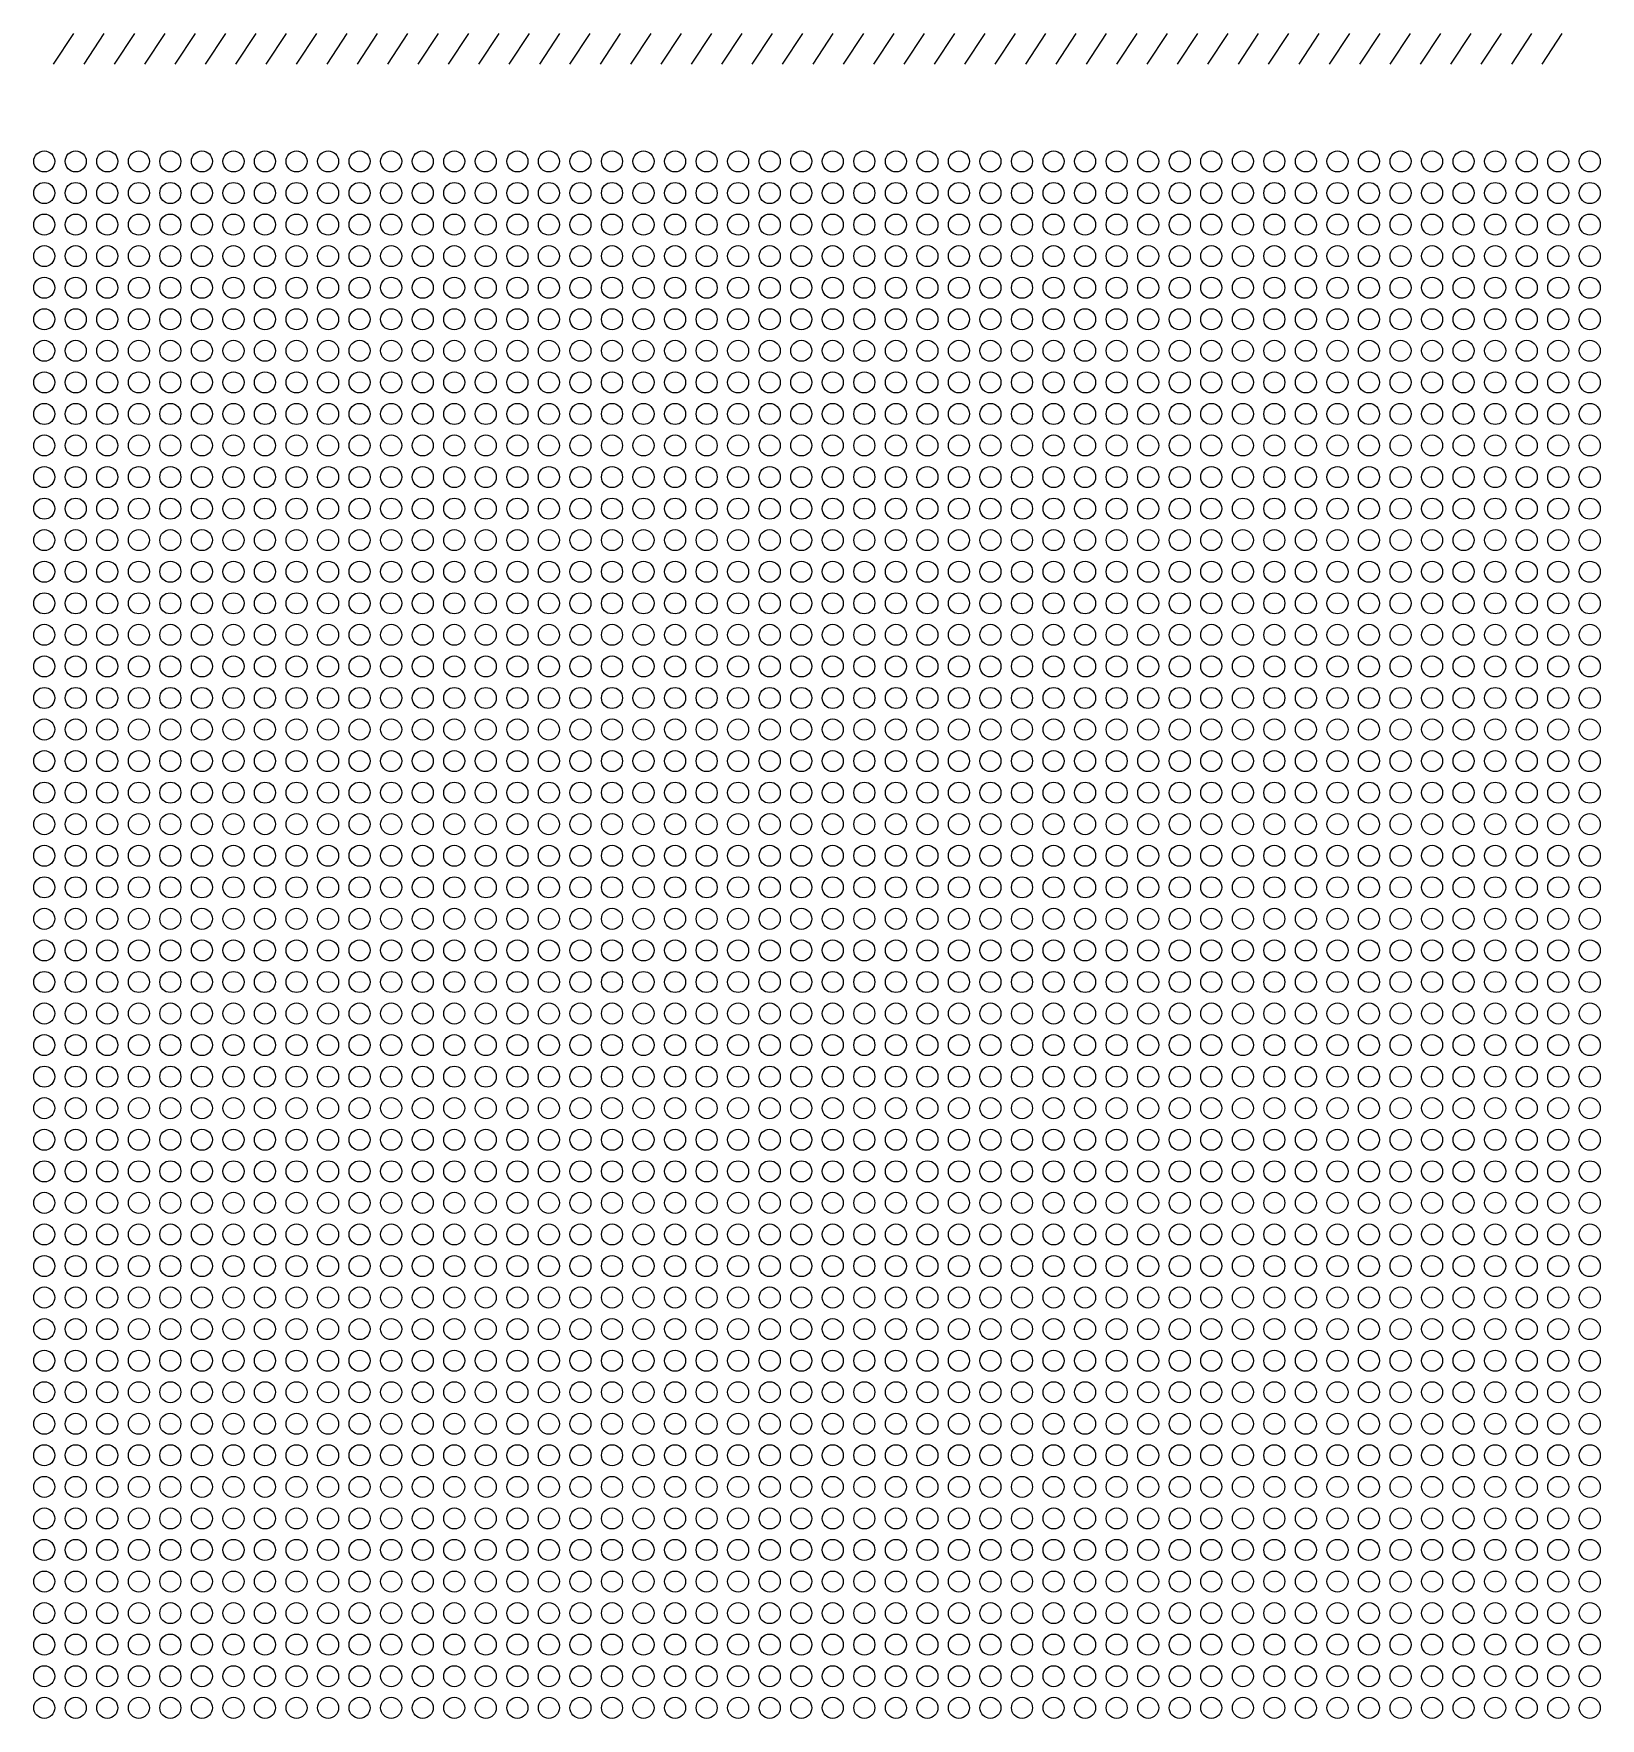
# Model space of a CAD drawing. Header units: inches. Extents: x -55 to 1004, y 12 to 2250.
# Drawn here: x 3.9 to 149.3, y 13.9 to 170.1 of the extents above; entities that cross this region are included whole.
import ezdxf

# ---------------------------------------------------------------- set-up
doc = ezdxf.new("R2010")
doc.units = ezdxf.units.IN
doc.header["$MEASUREMENT"] = 0

msp = doc.modelspace()

# ---------------------------------------------------------------- linework, layer by layer
for p, q in [((7.63, 170.15), (5.75, 167.33)), ((10.45, 170.15), (8.57, 167.33)), ((13.27, 170.15), (11.39, 167.33)), ((16.09, 170.15), (14.21, 167.33)), ((18.9, 170.15), (17.03, 167.33)), ((21.72, 170.15), (19.84, 167.33)), ((24.54, 170.15), (22.66, 167.33)), ((27.36, 170.15), (25.48, 167.33)), ((30.18, 170.15), (28.3, 167.33)), ((33, 170.15), (31.12, 167.33)), ((35.81, 170.15), (33.94, 167.33)), ((38.63, 170.15), (36.75, 167.33)), ((41.45, 170.15), (39.57, 167.33)), ((44.27, 170.15), (42.39, 167.33)), ((47.09, 170.15), (45.21, 167.33)), ((49.91, 170.15), (48.03, 167.33)), ((52.72, 170.15), (50.85, 167.33)), ((55.54, 170.15), (53.66, 167.33)), ((58.36, 170.15), (56.48, 167.33)), ((61.18, 170.15), (59.3, 167.33)), ((64, 170.15), (62.12, 167.33)), ((66.82, 170.15), (64.94, 167.33)), ((69.63, 170.15), (67.75, 167.33)), ((72.45, 170.15), (70.57, 167.33)), ((75.27, 170.15), (73.39, 167.33)), ((78.09, 170.15), (76.21, 167.33)), ((80.91, 170.15), (79.03, 167.33)), ((83.73, 170.15), (81.85, 167.33)), ((86.54, 170.15), (84.66, 167.33)), ((89.36, 170.15), (87.48, 167.33)), ((92.18, 170.15), (90.3, 167.33)), ((95, 170.15), (93.12, 167.33)), ((97.82, 170.15), (95.94, 167.33)), ((100.63, 170.15), (98.76, 167.33)), ((103.45, 170.15), (101.57, 167.33)), ((106.27, 170.15), (104.39, 167.33)), ((109.09, 170.15), (107.21, 167.33)), ((111.91, 170.15), (110.03, 167.33)), ((114.73, 170.15), (112.85, 167.33)), ((117.54, 170.15), (115.67, 167.33)), ((120.36, 170.15), (118.48, 167.33)), ((123.18, 170.15), (121.3, 167.33)), ((126, 170.15), (124.12, 167.33)), ((128.82, 170.15), (126.94, 167.33)), ((131.64, 170.15), (129.76, 167.33)), ((134.45, 170.15), (132.58, 167.33)), ((137.27, 170.15), (135.39, 167.33)), ((140.09, 170.15), (138.21, 167.33)), ((142.91, 170.15), (141.03, 167.33)), ((145.73, 170.15), (143.85, 167.33))]:
    msp.add_line(p, q)
for centre in [(4.91, 158.3), (7.83, 158.3), (10.76, 158.3), (13.69, 158.3), (16.61, 158.3), (19.54, 158.3), (22.47, 158.3), (25.39, 158.3), (28.32, 158.3), (31.25, 158.3), (34.17, 158.3), (37.1, 158.3), (40.03, 158.3), (42.95, 158.3), (45.88, 158.3), (48.81, 158.3), (51.73, 158.3), (54.66, 158.3), (57.59, 158.3), (60.51, 158.3), (63.44, 158.3), (66.37, 158.3), (69.29, 158.3), (72.22, 158.3), (75.15, 158.3), (78.07, 158.3), (81, 158.3), (83.93, 158.3), (86.85, 158.3), (89.78, 158.3), (92.7, 158.3), (95.63, 158.3), (98.56, 158.3), (101.48, 158.3), (104.41, 158.3), (107.34, 158.3), (110.26, 158.3), (113.19, 158.3), (116.12, 158.3), (119.04, 158.3), (121.97, 158.3), (124.9, 158.3), (127.82, 158.3), (130.75, 158.3), (133.68, 158.3), (136.6, 158.3), (139.53, 158.3), (142.46, 158.3), (145.38, 158.3), (148.31, 158.3), (4.91, 155.37), (7.83, 155.37), (10.76, 155.37), (13.69, 155.37), (16.61, 155.37), (19.54, 155.37), (22.47, 155.37), (25.39, 155.37), (28.32, 155.37), (31.25, 155.37), (34.17, 155.37), (37.1, 155.37), (40.03, 155.37), (42.95, 155.37), (45.88, 155.37), (48.81, 155.37), (51.73, 155.37), (54.66, 155.37), (57.59, 155.37), (60.51, 155.37), (63.44, 155.37), (66.37, 155.37), (69.29, 155.37), (72.22, 155.37), (75.15, 155.37), (78.07, 155.37), (81, 155.37), (83.93, 155.37), (86.85, 155.37), (89.78, 155.37), (92.7, 155.37), (95.63, 155.37), (98.56, 155.37), (101.48, 155.37), (104.41, 155.37), (107.34, 155.37), (110.26, 155.37), (113.19, 155.37), (116.12, 155.37), (119.04, 155.37), (121.97, 155.37), (124.9, 155.37), (127.82, 155.37), (130.75, 155.37), (133.68, 155.37), (136.6, 155.37), (139.53, 155.37), (142.46, 155.37), (145.38, 155.37), (148.31, 155.37), (4.91, 152.44), (7.83, 152.44), (10.76, 152.44), (13.69, 152.44), (16.61, 152.44), (19.54, 152.44), (22.47, 152.44), (25.39, 152.44), (28.32, 152.44), (31.25, 152.44), (34.17, 152.44), (37.1, 152.44), (40.03, 152.44), (42.95, 152.44), (45.88, 152.44), (48.81, 152.44), (51.73, 152.44), (54.66, 152.44), (57.59, 152.44), (60.51, 152.44), (63.44, 152.44), (66.37, 152.44), (69.29, 152.44), (72.22, 152.44), (75.15, 152.44), (78.07, 152.44), (81, 152.44), (83.93, 152.44), (86.85, 152.44), (89.78, 152.44), (92.7, 152.44), (95.63, 152.44), (98.56, 152.44), (101.48, 152.44), (104.41, 152.44), (107.34, 152.44), (110.26, 152.44), (113.19, 152.44), (116.12, 152.44), (119.04, 152.44), (121.97, 152.44), (124.9, 152.44), (127.82, 152.44), (130.75, 152.44), (133.68, 152.44), (136.6, 152.44), (139.53, 152.44), (142.46, 152.44), (145.38, 152.44), (148.31, 152.44), (4.91, 149.52), (7.83, 149.52), (10.76, 149.52), (13.69, 149.52), (16.61, 149.52), (19.54, 149.52), (22.47, 149.52), (25.39, 149.52), (28.32, 149.52), (31.25, 149.52), (34.17, 149.52), (37.1, 149.52), (40.03, 149.52), (42.95, 149.52), (45.88, 149.52), (48.81, 149.52), (51.73, 149.52), (54.66, 149.52), (57.59, 149.52), (60.51, 149.52), (63.44, 149.52), (66.37, 149.52), (69.29, 149.52), (72.22, 149.52), (75.15, 149.52), (78.07, 149.52), (81, 149.52), (83.93, 149.52), (86.85, 149.52), (89.78, 149.52), (92.7, 149.52), (95.63, 149.52), (98.56, 149.52), (101.48, 149.52), (104.41, 149.52), (107.34, 149.52), (110.26, 149.52), (113.19, 149.52), (116.12, 149.52), (119.04, 149.52), (121.97, 149.52), (124.9, 149.52), (127.82, 149.52), (130.75, 149.52), (133.68, 149.52), (136.6, 149.52), (139.53, 149.52), (142.46, 149.52), (145.38, 149.52), (148.31, 149.52), (4.91, 146.59), (7.83, 146.59), (10.76, 146.59), (13.69, 146.59), (16.61, 146.59), (19.54, 146.59), (22.47, 146.59), (25.39, 146.59), (28.32, 146.59), (31.25, 146.59), (34.17, 146.59), (37.1, 146.59), (40.03, 146.59), (42.95, 146.59), (45.88, 146.59), (48.81, 146.59), (51.73, 146.59), (54.66, 146.59), (57.59, 146.59), (60.51, 146.59), (63.44, 146.59), (66.37, 146.59), (69.29, 146.59), (72.22, 146.59), (75.15, 146.59), (78.07, 146.59), (81, 146.59), (83.93, 146.59), (86.85, 146.59), (89.78, 146.59), (92.7, 146.59), (95.63, 146.59), (98.56, 146.59), (101.48, 146.59), (104.41, 146.59), (107.34, 146.59), (110.26, 146.59), (113.19, 146.59), (116.12, 146.59), (119.04, 146.59), (121.97, 146.59), (124.9, 146.59), (127.82, 146.59), (130.75, 146.59), (133.68, 146.59), (136.6, 146.59), (139.53, 146.59), (142.46, 146.59), (145.38, 146.59), (148.31, 146.59), (4.91, 143.66), (7.83, 143.66), (10.76, 143.66), (13.69, 143.66), (16.61, 143.66), (19.54, 143.66), (22.47, 143.66), (25.39, 143.66), (28.32, 143.66), (31.25, 143.66), (34.17, 143.66), (37.1, 143.66), (40.03, 143.66), (42.95, 143.66), (45.88, 143.66), (48.81, 143.66), (51.73, 143.66), (54.66, 143.66), (57.59, 143.66), (60.51, 143.66), (63.44, 143.66), (66.37, 143.66), (69.29, 143.66), (72.22, 143.66), (75.15, 143.66), (78.07, 143.66), (81, 143.66), (83.93, 143.66), (86.85, 143.66), (89.78, 143.66), (92.7, 143.66), (95.63, 143.66), (98.56, 143.66), (101.48, 143.66), (104.41, 143.66), (107.34, 143.66), (110.26, 143.66), (113.19, 143.66), (116.12, 143.66), (119.04, 143.66), (121.97, 143.66), (124.9, 143.66), (127.82, 143.66), (130.75, 143.66), (133.68, 143.66), (136.6, 143.66), (139.53, 143.66), (142.46, 143.66), (145.38, 143.66), (148.31, 143.66), (4.91, 140.74), (7.83, 140.74), (10.76, 140.74), (13.69, 140.74), (16.61, 140.74), (19.54, 140.74), (22.47, 140.74), (25.39, 140.74), (28.32, 140.74), (31.25, 140.74), (34.17, 140.74), (37.1, 140.74), (40.03, 140.74), (42.95, 140.74), (45.88, 140.74), (48.81, 140.74), (51.73, 140.74), (54.66, 140.74), (57.59, 140.74), (60.51, 140.74), (63.44, 140.74), (66.37, 140.74), (69.29, 140.74), (72.22, 140.74), (75.15, 140.74), (78.07, 140.74), (81, 140.74), (83.93, 140.74), (86.85, 140.74), (89.78, 140.74), (92.7, 140.74), (95.63, 140.74), (98.56, 140.74), (101.48, 140.74), (104.41, 140.74), (107.34, 140.74), (110.26, 140.74), (113.19, 140.74), (116.12, 140.74), (119.04, 140.74), (121.97, 140.74), (124.9, 140.74), (127.82, 140.74), (130.75, 140.74), (133.68, 140.74), (136.6, 140.74), (139.53, 140.74), (142.46, 140.74), (145.38, 140.74), (148.31, 140.74), (4.91, 137.81), (7.83, 137.81), (10.76, 137.81), (13.69, 137.81), (16.61, 137.81), (19.54, 137.81), (22.47, 137.81), (25.39, 137.81), (28.32, 137.81), (31.25, 137.81), (34.17, 137.81), (37.1, 137.81), (40.03, 137.81), (42.95, 137.81), (45.88, 137.81), (48.81, 137.81), (51.73, 137.81), (54.66, 137.81), (57.59, 137.81), (60.51, 137.81), (63.44, 137.81), (66.37, 137.81), (69.29, 137.81), (72.22, 137.81), (75.15, 137.81), (78.07, 137.81), (81, 137.81), (83.93, 137.81), (86.85, 137.81), (89.78, 137.81), (92.7, 137.81), (95.63, 137.81), (98.56, 137.81), (101.48, 137.81), (104.41, 137.81), (107.34, 137.81), (110.26, 137.81), (113.19, 137.81), (116.12, 137.81), (119.04, 137.81), (121.97, 137.81), (124.9, 137.81), (127.82, 137.81), (130.75, 137.81), (133.68, 137.81), (136.6, 137.81), (139.53, 137.81), (142.46, 137.81), (145.38, 137.81), (148.31, 137.81), (4.91, 134.88), (7.83, 134.88), (10.76, 134.88), (13.69, 134.88), (16.61, 134.88), (19.54, 134.88), (22.47, 134.88), (25.39, 134.88), (28.32, 134.88), (31.25, 134.88), (34.17, 134.88), (37.1, 134.88), (40.03, 134.88), (42.95, 134.88), (45.88, 134.88), (48.81, 134.88), (51.73, 134.88), (54.66, 134.88), (57.59, 134.88), (60.51, 134.88), (63.44, 134.88), (66.37, 134.88), (69.29, 134.88), (72.22, 134.88), (75.15, 134.88), (78.07, 134.88), (81, 134.88), (83.93, 134.88), (86.85, 134.88), (89.78, 134.88), (92.7, 134.88), (95.63, 134.88), (98.56, 134.88), (101.48, 134.88), (104.41, 134.88), (107.34, 134.88), (110.26, 134.88), (113.19, 134.88), (116.12, 134.88), (119.04, 134.88), (121.97, 134.88), (124.9, 134.88), (127.82, 134.88), (130.75, 134.88), (133.68, 134.88), (136.6, 134.88), (139.53, 134.88), (142.46, 134.88), (145.38, 134.88), (148.31, 134.88), (4.91, 131.96), (7.83, 131.96), (10.76, 131.96), (13.69, 131.96), (16.61, 131.96), (19.54, 131.96), (22.47, 131.96), (25.39, 131.96), (28.32, 131.96), (31.25, 131.96), (34.17, 131.96), (37.1, 131.96), (40.03, 131.96), (42.95, 131.96), (45.88, 131.96), (48.81, 131.96), (51.73, 131.96), (54.66, 131.96), (57.59, 131.96), (60.51, 131.96), (63.44, 131.96), (66.37, 131.96), (69.29, 131.96), (72.22, 131.96), (75.15, 131.96), (78.07, 131.96), (81, 131.96), (83.93, 131.96), (86.85, 131.96), (89.78, 131.96), (92.7, 131.96), (95.63, 131.96), (98.56, 131.96), (101.48, 131.96), (104.41, 131.96), (107.34, 131.96), (110.26, 131.96), (113.19, 131.96), (116.12, 131.96), (119.04, 131.96), (121.97, 131.96), (124.9, 131.96), (127.82, 131.96), (130.75, 131.96), (133.68, 131.96), (136.6, 131.96), (139.53, 131.96), (142.46, 131.96), (145.38, 131.96), (148.31, 131.96), (4.91, 129.03), (7.83, 129.03), (10.76, 129.03), (13.69, 129.03), (16.61, 129.03), (19.54, 129.03), (22.47, 129.03), (25.39, 129.03), (28.32, 129.03), (31.25, 129.03), (34.17, 129.03), (37.1, 129.03), (40.03, 129.03), (42.95, 129.03), (45.88, 129.03), (48.81, 129.03), (51.73, 129.03), (54.66, 129.03), (57.59, 129.03), (60.51, 129.03), (63.44, 129.03), (66.37, 129.03), (69.29, 129.03), (72.22, 129.03), (75.15, 129.03), (78.07, 129.03), (81, 129.03), (83.93, 129.03), (86.85, 129.03), (89.78, 129.03), (92.7, 129.03), (95.63, 129.03), (98.56, 129.03), (101.48, 129.03), (104.41, 129.03), (107.34, 129.03), (110.26, 129.03), (113.19, 129.03), (116.12, 129.03), (119.04, 129.03), (121.97, 129.03), (124.9, 129.03), (127.82, 129.03), (130.75, 129.03), (133.68, 129.03), (136.6, 129.03), (139.53, 129.03), (142.46, 129.03), (145.38, 129.03), (148.31, 129.03), (4.91, 126.1), (7.83, 126.1), (10.76, 126.1), (13.69, 126.1), (16.61, 126.1), (19.54, 126.1), (22.47, 126.1), (25.39, 126.1), (28.32, 126.1), (31.25, 126.1), (34.17, 126.1), (37.1, 126.1), (40.03, 126.1), (42.95, 126.1), (45.88, 126.1), (48.81, 126.1), (51.73, 126.1), (54.66, 126.1), (57.59, 126.1), (60.51, 126.1), (63.44, 126.1), (66.37, 126.1), (69.29, 126.1), (72.22, 126.1), (75.15, 126.1), (78.07, 126.1), (81, 126.1), (83.93, 126.1), (86.85, 126.1), (89.78, 126.1), (92.7, 126.1), (95.63, 126.1), (98.56, 126.1), (101.48, 126.1), (104.41, 126.1), (107.34, 126.1), (110.26, 126.1), (113.19, 126.1), (116.12, 126.1), (119.04, 126.1), (121.97, 126.1), (124.9, 126.1), (127.82, 126.1), (130.75, 126.1), (133.68, 126.1), (136.6, 126.1), (139.53, 126.1), (142.46, 126.1), (145.38, 126.1), (148.31, 126.1), (4.91, 123.18), (7.83, 123.18), (10.76, 123.18), (13.69, 123.18), (16.61, 123.18), (19.54, 123.18), (22.47, 123.18), (25.39, 123.18), (28.32, 123.18), (31.25, 123.18), (34.17, 123.18), (37.1, 123.18), (40.03, 123.18), (42.95, 123.18), (45.88, 123.18), (48.81, 123.18), (51.73, 123.18), (54.66, 123.18), (57.59, 123.18), (60.51, 123.18), (63.44, 123.18), (66.37, 123.18), (69.29, 123.18), (72.22, 123.18), (75.15, 123.18), (78.07, 123.18), (81, 123.18), (83.93, 123.18), (86.85, 123.18), (89.78, 123.18), (92.7, 123.18), (95.63, 123.18), (98.56, 123.18), (101.48, 123.18), (104.41, 123.18), (107.34, 123.18), (110.26, 123.18), (113.19, 123.18), (116.12, 123.18), (119.04, 123.18), (121.97, 123.18), (124.9, 123.18), (127.82, 123.18), (130.75, 123.18), (133.68, 123.18), (136.6, 123.18), (139.53, 123.18), (142.46, 123.18), (145.38, 123.18), (148.31, 123.18), (4.91, 120.25), (7.83, 120.25), (10.76, 120.25), (13.69, 120.25), (16.61, 120.25), (19.54, 120.25), (22.47, 120.25), (25.39, 120.25), (28.32, 120.25), (31.25, 120.25), (34.17, 120.25), (37.1, 120.25), (40.03, 120.25), (42.95, 120.25), (45.88, 120.25), (48.81, 120.25), (51.73, 120.25), (54.66, 120.25), (57.59, 120.25), (60.51, 120.25), (63.44, 120.25), (66.37, 120.25), (69.29, 120.25), (72.22, 120.25), (75.15, 120.25), (78.07, 120.25), (81, 120.25), (83.93, 120.25), (86.85, 120.25), (89.78, 120.25), (92.7, 120.25), (95.63, 120.25), (98.56, 120.25), (101.48, 120.25), (104.41, 120.25), (107.34, 120.25), (110.26, 120.25), (113.19, 120.25), (116.12, 120.25), (119.04, 120.25), (121.97, 120.25), (124.9, 120.25), (127.82, 120.25), (130.75, 120.25), (133.68, 120.25), (136.6, 120.25), (139.53, 120.25), (142.46, 120.25), (145.38, 120.25), (148.31, 120.25), (4.91, 117.32), (7.83, 117.32), (10.76, 117.32), (13.69, 117.32), (16.61, 117.32), (19.54, 117.32), (22.47, 117.32), (25.39, 117.32), (28.32, 117.32), (31.25, 117.32), (34.17, 117.32), (37.1, 117.32), (40.03, 117.32), (42.95, 117.32), (45.88, 117.32), (48.81, 117.32), (51.73, 117.32), (54.66, 117.32), (57.59, 117.32), (60.51, 117.32), (63.44, 117.32), (66.37, 117.32), (69.29, 117.32), (72.22, 117.32), (75.15, 117.32), (78.07, 117.32), (81, 117.32), (83.93, 117.32), (86.85, 117.32), (89.78, 117.32), (92.7, 117.32), (95.63, 117.32), (98.56, 117.32), (101.48, 117.32), (104.41, 117.32), (107.34, 117.32), (110.26, 117.32), (113.19, 117.32), (116.12, 117.32), (119.04, 117.32), (121.97, 117.32), (124.9, 117.32), (127.82, 117.32), (130.75, 117.32), (133.68, 117.32), (136.6, 117.32), (139.53, 117.32), (142.46, 117.32), (145.38, 117.32), (148.31, 117.32), (4.91, 114.4), (7.83, 114.4), (10.76, 114.4), (13.69, 114.4), (16.61, 114.4), (19.54, 114.4), (22.47, 114.4), (25.39, 114.4), (28.32, 114.4), (31.25, 114.4), (34.17, 114.4), (37.1, 114.4), (40.03, 114.4), (42.95, 114.4), (45.88, 114.4), (48.81, 114.4), (51.73, 114.4), (54.66, 114.4), (57.59, 114.4), (60.51, 114.4), (63.44, 114.4), (66.37, 114.4), (69.29, 114.4), (72.22, 114.4), (75.15, 114.4), (78.07, 114.4), (81, 114.4), (83.93, 114.4), (86.85, 114.4), (89.78, 114.4), (92.7, 114.4), (95.63, 114.4), (98.56, 114.4), (101.48, 114.4), (104.41, 114.4), (107.34, 114.4), (110.26, 114.4), (113.19, 114.4), (116.12, 114.4), (119.04, 114.4), (121.97, 114.4), (124.9, 114.4), (127.82, 114.4), (130.75, 114.4), (133.68, 114.4), (136.6, 114.4), (139.53, 114.4), (142.46, 114.4), (145.38, 114.4), (148.31, 114.4), (4.91, 111.47), (7.83, 111.47), (10.76, 111.47), (13.69, 111.47), (16.61, 111.47), (19.54, 111.47), (22.47, 111.47), (25.39, 111.47), (28.32, 111.47), (31.25, 111.47), (34.17, 111.47), (37.1, 111.47), (40.03, 111.47), (42.95, 111.47), (45.88, 111.47), (48.81, 111.47), (51.73, 111.47), (54.66, 111.47), (57.59, 111.47), (60.51, 111.47), (63.44, 111.47), (66.37, 111.47), (69.29, 111.47), (72.22, 111.47), (75.15, 111.47), (78.07, 111.47), (81, 111.47), (83.93, 111.47), (86.85, 111.47), (89.78, 111.47), (92.7, 111.47), (95.63, 111.47), (98.56, 111.47), (101.48, 111.47), (104.41, 111.47), (107.34, 111.47), (110.26, 111.47), (113.19, 111.47), (116.12, 111.47), (119.04, 111.47), (121.97, 111.47), (124.9, 111.47), (127.82, 111.47), (130.75, 111.47), (133.68, 111.47), (136.6, 111.47), (139.53, 111.47), (142.46, 111.47), (145.38, 111.47), (148.31, 111.47), (4.91, 108.54), (7.83, 108.54), (10.76, 108.54), (13.69, 108.54), (16.61, 108.54), (19.54, 108.54), (22.47, 108.54), (25.39, 108.54), (28.32, 108.54), (31.25, 108.54), (34.17, 108.54), (37.1, 108.54), (40.03, 108.54), (42.95, 108.54), (45.88, 108.54), (48.81, 108.54), (51.73, 108.54), (54.66, 108.54), (57.59, 108.54), (60.51, 108.54), (63.44, 108.54), (66.37, 108.54), (69.29, 108.54), (72.22, 108.54), (75.15, 108.54), (78.07, 108.54), (81, 108.54), (83.93, 108.54), (86.85, 108.54), (89.78, 108.54), (92.7, 108.54), (95.63, 108.54), (98.56, 108.54), (101.48, 108.54), (104.41, 108.54), (107.34, 108.54), (110.26, 108.54), (113.19, 108.54), (116.12, 108.54), (119.04, 108.54), (121.97, 108.54), (124.9, 108.54), (127.82, 108.54), (130.75, 108.54), (133.68, 108.54), (136.6, 108.54), (139.53, 108.54), (142.46, 108.54), (145.38, 108.54), (148.31, 108.54), (4.91, 105.62), (7.83, 105.62), (10.76, 105.62), (13.69, 105.62), (16.61, 105.62), (19.54, 105.62), (22.47, 105.62), (25.39, 105.62), (28.32, 105.62), (31.25, 105.62), (34.17, 105.62), (37.1, 105.62), (40.03, 105.62), (42.95, 105.62), (45.88, 105.62), (48.81, 105.62), (51.73, 105.62), (54.66, 105.62), (57.59, 105.62), (60.51, 105.62), (63.44, 105.62), (66.37, 105.62), (69.29, 105.62), (72.22, 105.62), (75.15, 105.62), (78.07, 105.62), (81, 105.62), (83.93, 105.62), (86.85, 105.62), (89.78, 105.62), (92.7, 105.62), (95.63, 105.62), (98.56, 105.62), (101.48, 105.62), (104.41, 105.62), (107.34, 105.62), (110.26, 105.62), (113.19, 105.62), (116.12, 105.62), (119.04, 105.62), (121.97, 105.62), (124.9, 105.62), (127.82, 105.62), (130.75, 105.62), (133.68, 105.62), (136.6, 105.62), (139.53, 105.62), (142.46, 105.62), (145.38, 105.62), (148.31, 105.62), (4.91, 102.69), (7.83, 102.69), (10.76, 102.69), (13.69, 102.69), (16.61, 102.69), (19.54, 102.69), (22.47, 102.69), (25.39, 102.69), (28.32, 102.69), (31.25, 102.69), (34.17, 102.69), (37.1, 102.69), (40.03, 102.69), (42.95, 102.69), (45.88, 102.69), (48.81, 102.69), (51.73, 102.69), (54.66, 102.69), (57.59, 102.69), (60.51, 102.69), (63.44, 102.69), (66.37, 102.69), (69.29, 102.69), (72.22, 102.69), (75.15, 102.69), (78.07, 102.69), (81, 102.69), (83.93, 102.69), (86.85, 102.69), (89.78, 102.69), (92.7, 102.69), (95.63, 102.69), (98.56, 102.69), (101.48, 102.69), (104.41, 102.69), (107.34, 102.69), (110.26, 102.69), (113.19, 102.69), (116.12, 102.69), (119.04, 102.69), (121.97, 102.69), (124.9, 102.69), (127.82, 102.69), (130.75, 102.69), (133.68, 102.69), (136.6, 102.69), (139.53, 102.69), (142.46, 102.69), (145.38, 102.69), (148.31, 102.69), (4.91, 99.76), (7.83, 99.76), (10.76, 99.76), (13.69, 99.76), (16.61, 99.76), (19.54, 99.76), (22.47, 99.76), (25.39, 99.76), (28.32, 99.76), (31.25, 99.76), (34.17, 99.76), (37.1, 99.76), (40.03, 99.76), (42.95, 99.76), (45.88, 99.76), (48.81, 99.76), (51.73, 99.76), (54.66, 99.76), (57.59, 99.76), (60.51, 99.76), (63.44, 99.76), (66.37, 99.76), (69.29, 99.76), (72.22, 99.76), (75.15, 99.76), (78.07, 99.76), (81, 99.76), (83.93, 99.76), (86.85, 99.76), (89.78, 99.76), (92.7, 99.76), (95.63, 99.76), (98.56, 99.76), (101.48, 99.76), (104.41, 99.76), (107.34, 99.76), (110.26, 99.76), (113.19, 99.76), (116.12, 99.76), (119.04, 99.76), (121.97, 99.76), (124.9, 99.76), (127.82, 99.76), (130.75, 99.76), (133.68, 99.76), (136.6, 99.76), (139.53, 99.76), (142.46, 99.76), (145.38, 99.76), (148.31, 99.76), (4.91, 96.84), (7.83, 96.84), (10.76, 96.84), (13.69, 96.84), (16.61, 96.84), (19.54, 96.84), (22.47, 96.84), (25.39, 96.84), (28.32, 96.84), (31.25, 96.84), (34.17, 96.84), (37.1, 96.84), (40.03, 96.84), (42.95, 96.84), (45.88, 96.84), (48.81, 96.84), (51.73, 96.84), (54.66, 96.84), (57.59, 96.84), (60.51, 96.84), (63.44, 96.84), (66.37, 96.84), (69.29, 96.84), (72.22, 96.84), (75.15, 96.84), (78.07, 96.84), (81, 96.84), (83.93, 96.84), (86.85, 96.84), (89.78, 96.84), (92.7, 96.84), (95.63, 96.84), (98.56, 96.84), (101.48, 96.84), (104.41, 96.84), (107.34, 96.84), (110.26, 96.84), (113.19, 96.84), (116.12, 96.84), (119.04, 96.84), (121.97, 96.84), (124.9, 96.84), (127.82, 96.84), (130.75, 96.84), (133.68, 96.84), (136.6, 96.84), (139.53, 96.84), (142.46, 96.84), (145.38, 96.84), (148.31, 96.84), (4.91, 93.91), (7.83, 93.91), (10.76, 93.91), (13.69, 93.91), (16.61, 93.91), (19.54, 93.91), (22.47, 93.91), (25.39, 93.91), (28.32, 93.91), (31.25, 93.91), (34.17, 93.91), (37.1, 93.91), (40.03, 93.91), (42.95, 93.91), (45.88, 93.91), (48.81, 93.91), (51.73, 93.91), (54.66, 93.91), (57.59, 93.91), (60.51, 93.91), (63.44, 93.91), (66.37, 93.91), (69.29, 93.91), (72.22, 93.91), (75.15, 93.91), (78.07, 93.91), (81, 93.91), (83.93, 93.91), (86.85, 93.91), (89.78, 93.91), (92.7, 93.91), (95.63, 93.91), (98.56, 93.91), (101.48, 93.91), (104.41, 93.91), (107.34, 93.91), (110.26, 93.91), (113.19, 93.91), (116.12, 93.91), (119.04, 93.91), (121.97, 93.91), (124.9, 93.91), (127.82, 93.91), (130.75, 93.91), (133.68, 93.91), (136.6, 93.91), (139.53, 93.91), (142.46, 93.91), (145.38, 93.91), (148.31, 93.91), (4.91, 90.98), (7.83, 90.98), (10.76, 90.98), (13.69, 90.98), (16.61, 90.98), (19.54, 90.98), (22.47, 90.98), (25.39, 90.98), (28.32, 90.98), (31.25, 90.98), (34.17, 90.98), (37.1, 90.98), (40.03, 90.98), (42.95, 90.98), (45.88, 90.98), (48.81, 90.98), (51.73, 90.98), (54.66, 90.98), (57.59, 90.98), (60.51, 90.98), (63.44, 90.98), (66.37, 90.98), (69.29, 90.98), (72.22, 90.98), (75.15, 90.98), (78.07, 90.98), (81, 90.98), (83.93, 90.98), (86.85, 90.98), (89.78, 90.98), (92.7, 90.98), (95.63, 90.98), (98.56, 90.98), (101.48, 90.98), (104.41, 90.98), (107.34, 90.98), (110.26, 90.98), (113.19, 90.98), (116.12, 90.98), (119.04, 90.98), (121.97, 90.98), (124.9, 90.98), (127.82, 90.98), (130.75, 90.98), (133.68, 90.98), (136.6, 90.98), (139.53, 90.98), (142.46, 90.98), (145.38, 90.98), (148.31, 90.98), (4.91, 88.06), (7.83, 88.06), (10.76, 88.06), (13.69, 88.06), (16.61, 88.06), (19.54, 88.06), (22.47, 88.06), (25.39, 88.06), (28.32, 88.06), (31.25, 88.06), (34.17, 88.06), (37.1, 88.06), (40.03, 88.06), (42.95, 88.06), (45.88, 88.06), (48.81, 88.06), (51.73, 88.06), (54.66, 88.06), (57.59, 88.06), (60.51, 88.06), (63.44, 88.06), (66.37, 88.06), (69.29, 88.06), (72.22, 88.06), (75.15, 88.06), (78.07, 88.06), (81, 88.06), (83.93, 88.06), (86.85, 88.06), (89.78, 88.06), (92.7, 88.06), (95.63, 88.06), (98.56, 88.06), (101.48, 88.06), (104.41, 88.06), (107.34, 88.06), (110.26, 88.06), (113.19, 88.06), (116.12, 88.06), (119.04, 88.06), (121.97, 88.06), (124.9, 88.06), (127.82, 88.06), (130.75, 88.06), (133.68, 88.06), (136.6, 88.06), (139.53, 88.06), (142.46, 88.06), (145.38, 88.06), (148.31, 88.06), (4.91, 85.13), (7.83, 85.13), (10.76, 85.13), (13.69, 85.13), (16.61, 85.13), (19.54, 85.13), (22.47, 85.13), (25.39, 85.13), (28.32, 85.13), (31.25, 85.13), (34.17, 85.13), (37.1, 85.13), (40.03, 85.13), (42.95, 85.13), (45.88, 85.13), (48.81, 85.13), (51.73, 85.13), (54.66, 85.13), (57.59, 85.13), (60.51, 85.13), (63.44, 85.13), (66.37, 85.13), (69.29, 85.13), (72.22, 85.13), (75.15, 85.13), (78.07, 85.13), (81, 85.13), (83.93, 85.13), (86.85, 85.13), (89.78, 85.13), (92.7, 85.13), (95.63, 85.13), (98.56, 85.13), (101.48, 85.13), (104.41, 85.13), (107.34, 85.13), (110.26, 85.13), (113.19, 85.13), (116.12, 85.13), (119.04, 85.13), (121.97, 85.13), (124.9, 85.13), (127.82, 85.13), (130.75, 85.13), (133.68, 85.13), (136.6, 85.13), (139.53, 85.13), (142.46, 85.13), (145.38, 85.13), (148.31, 85.13), (4.91, 82.2), (7.83, 82.2), (10.76, 82.2), (13.69, 82.2), (16.61, 82.2), (19.54, 82.2), (22.47, 82.2), (25.39, 82.2), (28.32, 82.2), (31.25, 82.2), (34.17, 82.2), (37.1, 82.2), (40.03, 82.2), (42.95, 82.2), (45.88, 82.2), (48.81, 82.2), (51.73, 82.2), (54.66, 82.2), (57.59, 82.2), (60.51, 82.2), (63.44, 82.2), (66.37, 82.2), (69.29, 82.2), (72.22, 82.2), (75.15, 82.2), (78.07, 82.2), (81, 82.2), (83.93, 82.2), (86.85, 82.2), (89.78, 82.2), (92.7, 82.2), (95.63, 82.2), (98.56, 82.2), (101.48, 82.2), (104.41, 82.2), (107.34, 82.2), (110.26, 82.2), (113.19, 82.2), (116.12, 82.2), (119.04, 82.2), (121.97, 82.2), (124.9, 82.2), (127.82, 82.2), (130.75, 82.2), (133.68, 82.2), (136.6, 82.2), (139.53, 82.2), (142.46, 82.2), (145.38, 82.2), (148.31, 82.2), (4.91, 79.28), (7.83, 79.28), (10.76, 79.28), (13.69, 79.28), (16.61, 79.28), (19.54, 79.28), (22.47, 79.28), (25.39, 79.28), (28.32, 79.28), (31.25, 79.28), (34.17, 79.28), (37.1, 79.28), (40.03, 79.28), (42.95, 79.28), (45.88, 79.28), (48.81, 79.28), (51.73, 79.28), (54.66, 79.28), (57.59, 79.28), (60.51, 79.28), (63.44, 79.28), (66.37, 79.28), (69.29, 79.28), (72.22, 79.28), (75.15, 79.28), (78.07, 79.28), (81, 79.28), (83.93, 79.28), (86.85, 79.28), (89.78, 79.28), (92.7, 79.28), (95.63, 79.28), (98.56, 79.28), (101.48, 79.28), (104.41, 79.28), (107.34, 79.28), (110.26, 79.28), (113.19, 79.28), (116.12, 79.28), (119.04, 79.28), (121.97, 79.28), (124.9, 79.28), (127.82, 79.28), (130.75, 79.28), (133.68, 79.28), (136.6, 79.28), (139.53, 79.28), (142.46, 79.28), (145.38, 79.28), (148.31, 79.28), (4.91, 76.35), (7.83, 76.35), (10.76, 76.35), (13.69, 76.35), (16.61, 76.35), (19.54, 76.35), (22.47, 76.35), (25.39, 76.35), (28.32, 76.35), (31.25, 76.35), (34.17, 76.35), (37.1, 76.35), (40.03, 76.35), (42.95, 76.35), (45.88, 76.35), (48.81, 76.35), (51.73, 76.35), (54.66, 76.35), (57.59, 76.35), (60.51, 76.35), (63.44, 76.35), (66.37, 76.35), (69.29, 76.35), (72.22, 76.35), (75.15, 76.35), (78.07, 76.35), (81, 76.35), (83.93, 76.35), (86.85, 76.35), (89.78, 76.35), (92.7, 76.35), (95.63, 76.35), (98.56, 76.35), (101.48, 76.35), (104.41, 76.35), (107.34, 76.35), (110.26, 76.35), (113.19, 76.35), (116.12, 76.35), (119.04, 76.35), (121.97, 76.35), (124.9, 76.35), (127.82, 76.35), (130.75, 76.35), (133.68, 76.35), (136.6, 76.35), (139.53, 76.35), (142.46, 76.35), (145.38, 76.35), (148.31, 76.35), (4.91, 73.42), (7.83, 73.42), (10.76, 73.42), (13.69, 73.42), (16.61, 73.42), (19.54, 73.42), (22.47, 73.42), (25.39, 73.42), (28.32, 73.42), (31.25, 73.42), (34.17, 73.42), (37.1, 73.42), (40.03, 73.42), (42.95, 73.42), (45.88, 73.42), (48.81, 73.42), (51.73, 73.42), (54.66, 73.42), (57.59, 73.42), (60.51, 73.42), (63.44, 73.42), (66.37, 73.42), (69.29, 73.42), (72.22, 73.42), (75.15, 73.42), (78.07, 73.42), (81, 73.42), (83.93, 73.42), (86.85, 73.42), (89.78, 73.42), (92.7, 73.42), (95.63, 73.42), (98.56, 73.42), (101.48, 73.42), (104.41, 73.42), (107.34, 73.42), (110.26, 73.42), (113.19, 73.42), (116.12, 73.42), (119.04, 73.42), (121.97, 73.42), (124.9, 73.42), (127.82, 73.42), (130.75, 73.42), (133.68, 73.42), (136.6, 73.42), (139.53, 73.42), (142.46, 73.42), (145.38, 73.42), (148.31, 73.42), (4.91, 70.5), (7.83, 70.5), (10.76, 70.5), (13.69, 70.5), (16.61, 70.5), (19.54, 70.5), (22.47, 70.5), (25.39, 70.5), (28.32, 70.5), (31.25, 70.5), (34.17, 70.5), (37.1, 70.5), (40.03, 70.5), (42.95, 70.5), (45.88, 70.5), (48.81, 70.5), (51.73, 70.5), (54.66, 70.5), (57.59, 70.5), (60.51, 70.5), (63.44, 70.5), (66.37, 70.5), (69.29, 70.5), (72.22, 70.5), (75.15, 70.5), (78.07, 70.5), (81, 70.5), (83.93, 70.5), (86.85, 70.5), (89.78, 70.5), (92.7, 70.5), (95.63, 70.5), (98.56, 70.5), (101.48, 70.5), (104.41, 70.5), (107.34, 70.5), (110.26, 70.5), (113.19, 70.5), (116.12, 70.5), (119.04, 70.5), (121.97, 70.5), (124.9, 70.5), (127.82, 70.5), (130.75, 70.5), (133.68, 70.5), (136.6, 70.5), (139.53, 70.5), (142.46, 70.5), (145.38, 70.5), (148.31, 70.5), (4.91, 67.57), (7.83, 67.57), (10.76, 67.57), (13.69, 67.57), (16.61, 67.57), (19.54, 67.57), (22.47, 67.57), (25.39, 67.57), (28.32, 67.57), (31.25, 67.57), (34.17, 67.57), (37.1, 67.57), (40.03, 67.57), (42.95, 67.57), (45.88, 67.57), (48.81, 67.57), (51.73, 67.57), (54.66, 67.57), (57.59, 67.57), (60.51, 67.57), (63.44, 67.57), (66.37, 67.57), (69.29, 67.57), (72.22, 67.57), (75.15, 67.57), (78.07, 67.57), (81, 67.57), (83.93, 67.57), (86.85, 67.57), (89.78, 67.57), (92.7, 67.57), (95.63, 67.57), (98.56, 67.57), (101.48, 67.57), (104.41, 67.57), (107.34, 67.57), (110.26, 67.57), (113.19, 67.57), (116.12, 67.57), (119.04, 67.57), (121.97, 67.57), (124.9, 67.57), (127.82, 67.57), (130.75, 67.57), (133.68, 67.57), (136.6, 67.57), (139.53, 67.57), (142.46, 67.57), (145.38, 67.57), (148.31, 67.57), (4.91, 64.64), (7.83, 64.64), (10.76, 64.64), (13.69, 64.64), (16.61, 64.64), (19.54, 64.64), (22.47, 64.64), (25.39, 64.64), (28.32, 64.64), (31.25, 64.64), (34.17, 64.64), (37.1, 64.64), (40.03, 64.64), (42.95, 64.64), (45.88, 64.64), (48.81, 64.64), (51.73, 64.64), (54.66, 64.64), (57.59, 64.64), (60.51, 64.64), (63.44, 64.64), (66.37, 64.64), (69.29, 64.64), (72.22, 64.64), (75.15, 64.64), (78.07, 64.64), (81, 64.64), (83.93, 64.64), (86.85, 64.64), (89.78, 64.64), (92.7, 64.64), (95.63, 64.64), (98.56, 64.64), (101.48, 64.64), (104.41, 64.64), (107.34, 64.64), (110.26, 64.64), (113.19, 64.64), (116.12, 64.64), (119.04, 64.64), (121.97, 64.64), (124.9, 64.64), (127.82, 64.64), (130.75, 64.64), (133.68, 64.64), (136.6, 64.64), (139.53, 64.64), (142.46, 64.64), (145.38, 64.64), (148.31, 64.64), (4.91, 61.72), (7.83, 61.72), (10.76, 61.72), (13.69, 61.72), (16.61, 61.72), (19.54, 61.72), (22.47, 61.72), (25.39, 61.72), (28.32, 61.72), (31.25, 61.72), (34.17, 61.72), (37.1, 61.72), (40.03, 61.72), (42.95, 61.72), (45.88, 61.72), (48.81, 61.72), (51.73, 61.72), (54.66, 61.72), (57.59, 61.72), (60.51, 61.72), (63.44, 61.72), (66.37, 61.72), (69.29, 61.72), (72.22, 61.72), (75.15, 61.72), (78.07, 61.72), (81, 61.72), (83.93, 61.72), (86.85, 61.72), (89.78, 61.72), (92.7, 61.72), (95.63, 61.72), (98.56, 61.72), (101.48, 61.72), (104.41, 61.72), (107.34, 61.72), (110.26, 61.72), (113.19, 61.72), (116.12, 61.72), (119.04, 61.72), (121.97, 61.72), (124.9, 61.72), (127.82, 61.72), (130.75, 61.72), (133.68, 61.72), (136.6, 61.72), (139.53, 61.72), (142.46, 61.72), (145.38, 61.72), (148.31, 61.72), (4.91, 58.79), (7.83, 58.79), (10.76, 58.79), (13.69, 58.79), (16.61, 58.79), (19.54, 58.79), (22.47, 58.79), (25.39, 58.79), (28.32, 58.79), (31.25, 58.79), (34.17, 58.79), (37.1, 58.79), (40.03, 58.79), (42.95, 58.79), (45.88, 58.79), (48.81, 58.79), (51.73, 58.79), (54.66, 58.79), (57.59, 58.79), (60.51, 58.79), (63.44, 58.79), (66.37, 58.79), (69.29, 58.79), (72.22, 58.79), (75.15, 58.79), (78.07, 58.79), (81, 58.79), (83.93, 58.79), (86.85, 58.79), (89.78, 58.79), (92.7, 58.79), (95.63, 58.79), (98.56, 58.79), (101.48, 58.79), (104.41, 58.79), (107.34, 58.79), (110.26, 58.79), (113.19, 58.79), (116.12, 58.79), (119.04, 58.79), (121.97, 58.79), (124.9, 58.79), (127.82, 58.79), (130.75, 58.79), (133.68, 58.79), (136.6, 58.79), (139.53, 58.79), (142.46, 58.79), (145.38, 58.79), (148.31, 58.79), (4.91, 55.86), (7.83, 55.86), (10.76, 55.86), (13.69, 55.86), (16.61, 55.86), (19.54, 55.86), (22.47, 55.86), (25.39, 55.86), (28.32, 55.86), (31.25, 55.86), (34.17, 55.86), (37.1, 55.86), (40.03, 55.86), (42.95, 55.86), (45.88, 55.86), (48.81, 55.86), (51.73, 55.86), (54.66, 55.86), (57.59, 55.86), (60.51, 55.86), (63.44, 55.86), (66.37, 55.86), (69.29, 55.86), (72.22, 55.86), (75.15, 55.86), (78.07, 55.86), (81, 55.86), (83.93, 55.86), (86.85, 55.86), (89.78, 55.86), (92.7, 55.86), (95.63, 55.86), (98.56, 55.86), (101.48, 55.86), (104.41, 55.86), (107.34, 55.86), (110.26, 55.86), (113.19, 55.86), (116.12, 55.86), (119.04, 55.86), (121.97, 55.86), (124.9, 55.86), (127.82, 55.86), (130.75, 55.86), (133.68, 55.86), (136.6, 55.86), (139.53, 55.86), (142.46, 55.86), (145.38, 55.86), (148.31, 55.86), (4.91, 52.94), (7.83, 52.94), (10.76, 52.94), (13.69, 52.94), (16.61, 52.94), (19.54, 52.94), (22.47, 52.94), (25.39, 52.94), (28.32, 52.94), (31.25, 52.94), (34.17, 52.94), (37.1, 52.94), (40.03, 52.94), (42.95, 52.94), (45.88, 52.94), (48.81, 52.94), (51.73, 52.94), (54.66, 52.94), (57.59, 52.94), (60.51, 52.94), (63.44, 52.94), (66.37, 52.94), (69.29, 52.94), (72.22, 52.94), (75.15, 52.94), (78.07, 52.94), (81, 52.94), (83.93, 52.94), (86.85, 52.94), (89.78, 52.94), (92.7, 52.94), (95.63, 52.94), (98.56, 52.94), (101.48, 52.94), (104.41, 52.94), (107.34, 52.94), (110.26, 52.94), (113.19, 52.94), (116.12, 52.94), (119.04, 52.94), (121.97, 52.94), (124.9, 52.94), (127.82, 52.94), (130.75, 52.94), (133.68, 52.94), (136.6, 52.94), (139.53, 52.94), (142.46, 52.94), (145.38, 52.94), (148.31, 52.94), (4.91, 50.01), (7.83, 50.01), (10.76, 50.01), (13.69, 50.01), (16.61, 50.01), (19.54, 50.01), (22.47, 50.01), (25.39, 50.01), (28.32, 50.01), (31.25, 50.01), (34.17, 50.01), (37.1, 50.01), (40.03, 50.01), (42.95, 50.01), (45.88, 50.01), (48.81, 50.01), (51.73, 50.01), (54.66, 50.01), (57.59, 50.01), (60.51, 50.01), (63.44, 50.01), (66.37, 50.01), (69.29, 50.01), (72.22, 50.01), (75.15, 50.01), (78.07, 50.01), (81, 50.01), (83.93, 50.01), (86.85, 50.01), (89.78, 50.01), (92.7, 50.01), (95.63, 50.01), (98.56, 50.01), (101.48, 50.01), (104.41, 50.01), (107.34, 50.01), (110.26, 50.01), (113.19, 50.01), (116.12, 50.01), (119.04, 50.01), (121.97, 50.01), (124.9, 50.01), (127.82, 50.01), (130.75, 50.01), (133.68, 50.01), (136.6, 50.01), (139.53, 50.01), (142.46, 50.01), (145.38, 50.01), (148.31, 50.01), (4.91, 47.08), (7.83, 47.08), (10.76, 47.08), (13.69, 47.08), (16.61, 47.08), (19.54, 47.08), (22.47, 47.08), (25.39, 47.08), (28.32, 47.08), (31.25, 47.08), (34.17, 47.08), (37.1, 47.08), (40.03, 47.08), (42.95, 47.08), (45.88, 47.08), (48.81, 47.08), (51.73, 47.08), (54.66, 47.08), (57.59, 47.08), (60.51, 47.08), (63.44, 47.08), (66.37, 47.08), (69.29, 47.08), (72.22, 47.08), (75.15, 47.08), (78.07, 47.08), (81, 47.08), (83.93, 47.08), (86.85, 47.08), (89.78, 47.08), (92.7, 47.08), (95.63, 47.08), (98.56, 47.08), (101.48, 47.08), (104.41, 47.08), (107.34, 47.08), (110.26, 47.08), (113.19, 47.08), (116.12, 47.08), (119.04, 47.08), (121.97, 47.08), (124.9, 47.08), (127.82, 47.08), (130.75, 47.08), (133.68, 47.08), (136.6, 47.08), (139.53, 47.08), (142.46, 47.08), (145.38, 47.08), (148.31, 47.08), (4.91, 44.16), (7.83, 44.16), (10.76, 44.16), (13.69, 44.16), (16.61, 44.16), (19.54, 44.16), (22.47, 44.16), (25.39, 44.16), (28.32, 44.16), (31.25, 44.16), (34.17, 44.16), (37.1, 44.16), (40.03, 44.16), (42.95, 44.16), (45.88, 44.16), (48.81, 44.16), (51.73, 44.16), (54.66, 44.16), (57.59, 44.16), (60.51, 44.16), (63.44, 44.16), (66.37, 44.16), (69.29, 44.16), (72.22, 44.16), (75.15, 44.16), (78.07, 44.16), (81, 44.16), (83.93, 44.16), (86.85, 44.16), (89.78, 44.16), (92.7, 44.16), (95.63, 44.16), (98.56, 44.16), (101.48, 44.16), (104.41, 44.16), (107.34, 44.16), (110.26, 44.16), (113.19, 44.16), (116.12, 44.16), (119.04, 44.16), (121.97, 44.16), (124.9, 44.16), (127.82, 44.16), (130.75, 44.16), (133.68, 44.16), (136.6, 44.16), (139.53, 44.16), (142.46, 44.16), (145.38, 44.16), (148.31, 44.16), (4.91, 41.23), (7.83, 41.23), (10.76, 41.23), (13.69, 41.23), (16.61, 41.23), (19.54, 41.23), (22.47, 41.23), (25.39, 41.23), (28.32, 41.23), (31.25, 41.23), (34.17, 41.23), (37.1, 41.23), (40.03, 41.23), (42.95, 41.23), (45.88, 41.23), (48.81, 41.23), (51.73, 41.23), (54.66, 41.23), (57.59, 41.23), (60.51, 41.23), (63.44, 41.23), (66.37, 41.23), (69.29, 41.23), (72.22, 41.23), (75.15, 41.23), (78.07, 41.23), (81, 41.23), (83.93, 41.23), (86.85, 41.23), (89.78, 41.23), (92.7, 41.23), (95.63, 41.23), (98.56, 41.23), (101.48, 41.23), (104.41, 41.23), (107.34, 41.23), (110.26, 41.23), (113.19, 41.23), (116.12, 41.23), (119.04, 41.23), (121.97, 41.23), (124.9, 41.23), (127.82, 41.23), (130.75, 41.23), (133.68, 41.23), (136.6, 41.23), (139.53, 41.23), (142.46, 41.23), (145.38, 41.23), (148.31, 41.23), (4.91, 38.31), (7.83, 38.31), (10.76, 38.31), (13.69, 38.31), (16.61, 38.31), (19.54, 38.31), (22.47, 38.31), (25.39, 38.31), (28.32, 38.31), (31.25, 38.31), (34.17, 38.31), (37.1, 38.31), (40.03, 38.31), (42.95, 38.31), (45.88, 38.31), (48.81, 38.31), (51.73, 38.31), (54.66, 38.31), (57.59, 38.31), (60.51, 38.31), (63.44, 38.31), (66.37, 38.31), (69.29, 38.31), (72.22, 38.31), (75.15, 38.31), (78.07, 38.31), (81, 38.31), (83.93, 38.31), (86.85, 38.31), (89.78, 38.31), (92.7, 38.31), (95.63, 38.31), (98.56, 38.31), (101.48, 38.31), (104.41, 38.31), (107.34, 38.31), (110.26, 38.31), (113.19, 38.31), (116.12, 38.31), (119.04, 38.31), (121.97, 38.31), (124.9, 38.31), (127.82, 38.31), (130.75, 38.31), (133.68, 38.31), (136.6, 38.31), (139.53, 38.31), (142.46, 38.31), (145.38, 38.31), (148.31, 38.31), (4.91, 35.38), (7.83, 35.38), (10.76, 35.38), (13.69, 35.38), (16.61, 35.38), (19.54, 35.38), (22.47, 35.38), (25.39, 35.38), (28.32, 35.38), (31.25, 35.38), (34.17, 35.38), (37.1, 35.38), (40.03, 35.38), (42.95, 35.38), (45.88, 35.38), (48.81, 35.38), (51.73, 35.38), (54.66, 35.38), (57.59, 35.38), (60.51, 35.38), (63.44, 35.38), (66.37, 35.38), (69.29, 35.38), (72.22, 35.38), (75.15, 35.38), (78.07, 35.38), (81, 35.38), (83.93, 35.38), (86.85, 35.38), (89.78, 35.38), (92.7, 35.38), (95.63, 35.38), (98.56, 35.38), (101.48, 35.38), (104.41, 35.38), (107.34, 35.38), (110.26, 35.38), (113.19, 35.38), (116.12, 35.38), (119.04, 35.38), (121.97, 35.38), (124.9, 35.38), (127.82, 35.38), (130.75, 35.38), (133.68, 35.38), (136.6, 35.38), (139.53, 35.38), (142.46, 35.38), (145.38, 35.38), (148.31, 35.38), (4.91, 32.45), (7.83, 32.45), (10.76, 32.45), (13.69, 32.45), (16.61, 32.45), (19.54, 32.45), (22.47, 32.45), (25.39, 32.45), (28.32, 32.45), (31.25, 32.45), (34.17, 32.45), (37.1, 32.45), (40.03, 32.45), (42.95, 32.45), (45.88, 32.45), (48.81, 32.45), (51.73, 32.45), (54.66, 32.45), (57.59, 32.45), (60.51, 32.45), (63.44, 32.45), (66.37, 32.45), (69.29, 32.45), (72.22, 32.45), (75.15, 32.45), (78.07, 32.45), (81, 32.45), (83.93, 32.45), (86.85, 32.45), (89.78, 32.45), (92.7, 32.45), (95.63, 32.45), (98.56, 32.45), (101.48, 32.45), (104.41, 32.45), (107.34, 32.45), (110.26, 32.45), (113.19, 32.45), (116.12, 32.45), (119.04, 32.45), (121.97, 32.45), (124.9, 32.45), (127.82, 32.45), (130.75, 32.45), (133.68, 32.45), (136.6, 32.45), (139.53, 32.45), (142.46, 32.45), (145.38, 32.45), (148.31, 32.45), (4.91, 29.53), (7.83, 29.53), (10.76, 29.53), (13.69, 29.53), (16.61, 29.53), (19.54, 29.53), (22.47, 29.53), (25.39, 29.53), (28.32, 29.53), (31.25, 29.53), (34.17, 29.53), (37.1, 29.53), (40.03, 29.53), (42.95, 29.53), (45.88, 29.53), (48.81, 29.53), (51.73, 29.53), (54.66, 29.53), (57.59, 29.53), (60.51, 29.53), (63.44, 29.53), (66.37, 29.53), (69.29, 29.53), (72.22, 29.53), (75.15, 29.53), (78.07, 29.53), (81, 29.53), (83.93, 29.53), (86.85, 29.53), (89.78, 29.53), (92.7, 29.53), (95.63, 29.53), (98.56, 29.53), (101.48, 29.53), (104.41, 29.53), (107.34, 29.53), (110.26, 29.53), (113.19, 29.53), (116.12, 29.53), (119.04, 29.53), (121.97, 29.53), (124.9, 29.53), (127.82, 29.53), (130.75, 29.53), (133.68, 29.53), (136.6, 29.53), (139.53, 29.53), (142.46, 29.53), (145.38, 29.53), (148.31, 29.53), (4.91, 26.6), (7.83, 26.6), (10.76, 26.6), (13.69, 26.6), (16.61, 26.6), (19.54, 26.6), (22.47, 26.6), (25.39, 26.6), (28.32, 26.6), (31.25, 26.6), (34.17, 26.6), (37.1, 26.6), (40.03, 26.6), (42.95, 26.6), (45.88, 26.6), (48.81, 26.6), (51.73, 26.6), (54.66, 26.6), (57.59, 26.6), (60.51, 26.6), (63.44, 26.6), (66.37, 26.6), (69.29, 26.6), (72.22, 26.6), (75.15, 26.6), (78.07, 26.6), (81, 26.6), (83.93, 26.6), (86.85, 26.6), (89.78, 26.6), (92.7, 26.6), (95.63, 26.6), (98.56, 26.6), (101.48, 26.6), (104.41, 26.6), (107.34, 26.6), (110.26, 26.6), (113.19, 26.6), (116.12, 26.6), (119.04, 26.6), (121.97, 26.6), (124.9, 26.6), (127.82, 26.6), (130.75, 26.6), (133.68, 26.6), (136.6, 26.6), (139.53, 26.6), (142.46, 26.6), (145.38, 26.6), (148.31, 26.6), (4.91, 23.67), (7.83, 23.67), (10.76, 23.67), (13.69, 23.67), (16.61, 23.67), (19.54, 23.67), (22.47, 23.67), (25.39, 23.67), (28.32, 23.67), (31.25, 23.67), (34.17, 23.67), (37.1, 23.67), (40.03, 23.67), (42.95, 23.67), (45.88, 23.67), (48.81, 23.67), (51.73, 23.67), (54.66, 23.67), (57.59, 23.67), (60.51, 23.67), (63.44, 23.67), (66.37, 23.67), (69.29, 23.67), (72.22, 23.67), (75.15, 23.67), (78.07, 23.67), (81, 23.67), (83.93, 23.67), (86.85, 23.67), (89.78, 23.67), (92.7, 23.67), (95.63, 23.67), (98.56, 23.67), (101.48, 23.67), (104.41, 23.67), (107.34, 23.67), (110.26, 23.67), (113.19, 23.67), (116.12, 23.67), (119.04, 23.67), (121.97, 23.67), (124.9, 23.67), (127.82, 23.67), (130.75, 23.67), (133.68, 23.67), (136.6, 23.67), (139.53, 23.67), (142.46, 23.67), (145.38, 23.67), (148.31, 23.67), (4.91, 20.75), (7.83, 20.75), (10.76, 20.75), (13.69, 20.75), (16.61, 20.75), (19.54, 20.75), (22.47, 20.75), (25.39, 20.75), (28.32, 20.75), (31.25, 20.75), (34.17, 20.75), (37.1, 20.75), (40.03, 20.75), (42.95, 20.75), (45.88, 20.75), (48.81, 20.75), (51.73, 20.75), (54.66, 20.75), (57.59, 20.75), (60.51, 20.75), (63.44, 20.75), (66.37, 20.75), (69.29, 20.75), (72.22, 20.75), (75.15, 20.75), (78.07, 20.75), (81, 20.75), (83.93, 20.75), (86.85, 20.75), (89.78, 20.75), (92.7, 20.75), (95.63, 20.75), (98.56, 20.75), (101.48, 20.75), (104.41, 20.75), (107.34, 20.75), (110.26, 20.75), (113.19, 20.75), (116.12, 20.75), (119.04, 20.75), (121.97, 20.75), (124.9, 20.75), (127.82, 20.75), (130.75, 20.75), (133.68, 20.75), (136.6, 20.75), (139.53, 20.75), (142.46, 20.75), (145.38, 20.75), (148.31, 20.75), (4.91, 17.82), (7.83, 17.82), (10.76, 17.82), (13.69, 17.82), (16.61, 17.82), (19.54, 17.82), (22.47, 17.82), (25.39, 17.82), (28.32, 17.82), (31.25, 17.82), (34.17, 17.82), (37.1, 17.82), (40.03, 17.82), (42.95, 17.82), (45.88, 17.82), (48.81, 17.82), (51.73, 17.82), (54.66, 17.82), (57.59, 17.82), (60.51, 17.82), (63.44, 17.82), (66.37, 17.82), (69.29, 17.82), (72.22, 17.82), (75.15, 17.82), (78.07, 17.82), (81, 17.82), (83.93, 17.82), (86.85, 17.82), (89.78, 17.82), (92.7, 17.82), (95.63, 17.82), (98.56, 17.82), (101.48, 17.82), (104.41, 17.82), (107.34, 17.82), (110.26, 17.82), (113.19, 17.82), (116.12, 17.82), (119.04, 17.82), (121.97, 17.82), (124.9, 17.82), (127.82, 17.82), (130.75, 17.82), (133.68, 17.82), (136.6, 17.82), (139.53, 17.82), (142.46, 17.82), (145.38, 17.82), (148.31, 17.82), (4.91, 14.89), (7.83, 14.89), (10.76, 14.89), (13.69, 14.89), (16.61, 14.89), (19.54, 14.89), (22.47, 14.89), (25.39, 14.89), (28.32, 14.89), (31.25, 14.89), (34.17, 14.89), (37.1, 14.89), (40.03, 14.89), (42.95, 14.89), (45.88, 14.89), (48.81, 14.89), (51.73, 14.89), (54.66, 14.89), (57.59, 14.89), (60.51, 14.89), (63.44, 14.89), (66.37, 14.89), (69.29, 14.89), (72.22, 14.89), (75.15, 14.89), (78.07, 14.89), (81, 14.89), (83.93, 14.89), (86.85, 14.89), (89.78, 14.89), (92.7, 14.89), (95.63, 14.89), (98.56, 14.89), (101.48, 14.89), (104.41, 14.89), (107.34, 14.89), (110.26, 14.89), (113.19, 14.89), (116.12, 14.89), (119.04, 14.89), (121.97, 14.89), (124.9, 14.89), (127.82, 14.89), (130.75, 14.89), (133.68, 14.89), (136.6, 14.89), (139.53, 14.89), (142.46, 14.89), (145.38, 14.89), (148.31, 14.89)]:
    msp.add_circle(centre, 0.976)

doc.saveas('drawing.dxf')
